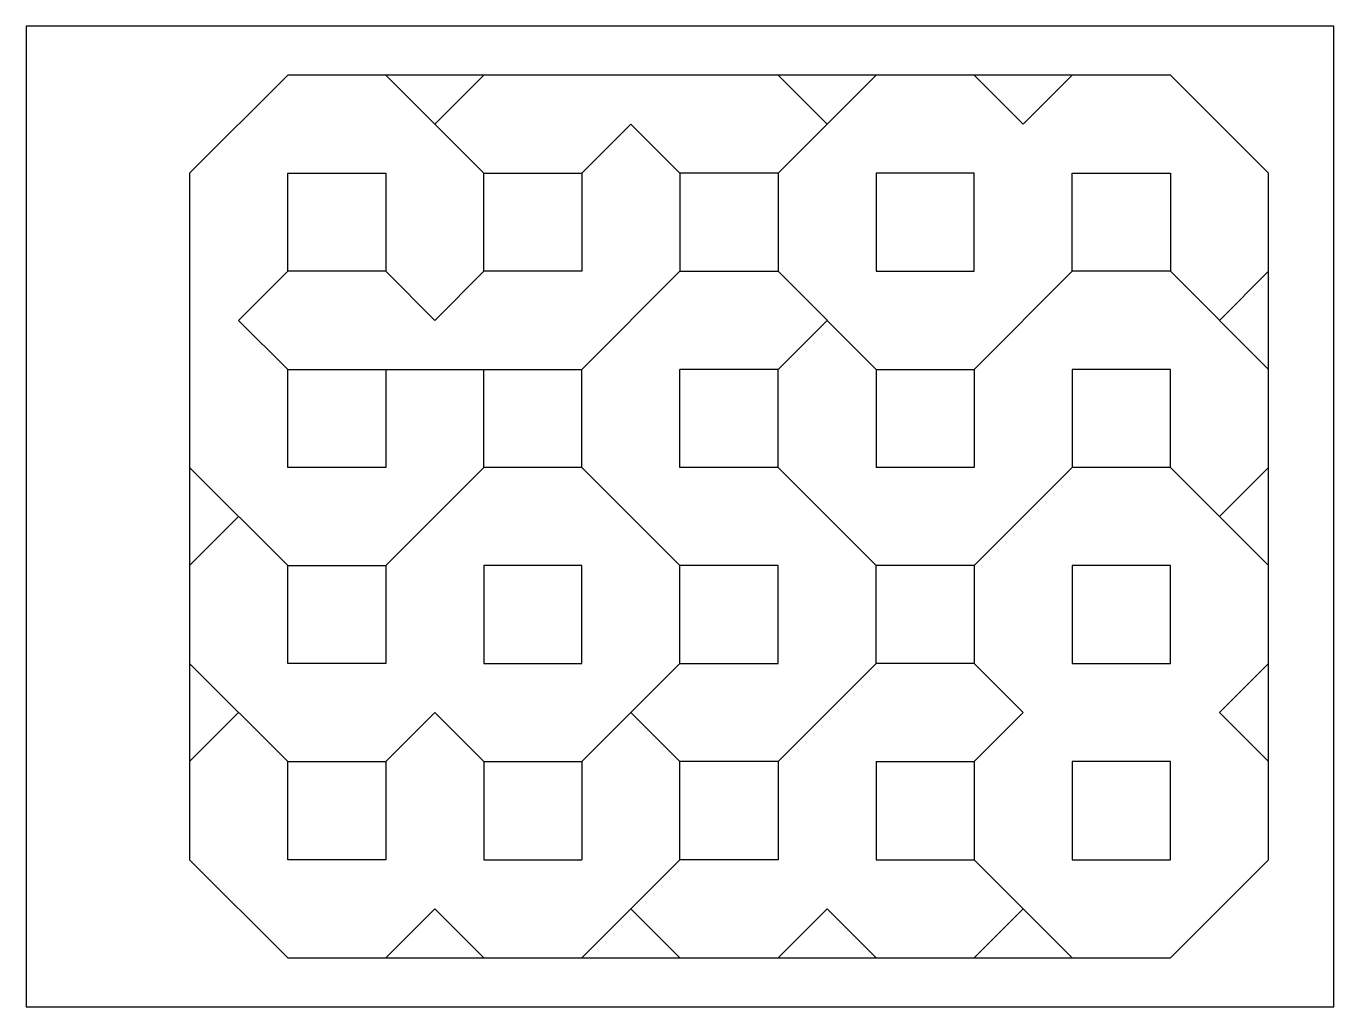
# Model space of a CAD drawing. Header units: millimetres. Extents: x -41 to 159, y -69 to 81.
import ezdxf

# ---------------------------------------------------------------- set-up
doc = ezdxf.new("R2010")
doc.units = ezdxf.units.MM

msp = doc.modelspace()

# ---------------------------------------------------------------- linework, layer by layer
at = {"color": 7, "linetype": 'Continuous', "lineweight": 25}
for p, q in [((158.5, 81.48), (-41.5, 81.48)), ((-41.5, 81.48), (-41.5, -68.52)), ((158.5, -68.52), (158.5, 81.48)), ((-1.5, 73.98), (-16.5, 58.98)), ((133.5, 73.98), (-1.5, 73.98)), ((28.5, 58.98), (13.5, 73.98)), ((28.5, 73.98), (21, 66.48)), ((88.5, 73.98), (73.5, 58.98)), ((73.5, 73.98), (81, 66.48)), ((111, 66.48), (103.5, 73.98)), ((118.5, 73.98), (111, 66.48)), ((148.5, 58.98), (133.5, 73.98)), ((51, 66.48), (43.5, 58.98)), ((58.5, 58.98), (51, 66.48)), ((-16.5, 58.98), (-16.5, -46.02)), ((-1.5, 43.98), (-1.5, 58.98)), ((-1.5, 58.98), (13.5, 58.98)), ((13.5, 58.98), (13.5, 43.98)), ((28.5, 58.98), (43.5, 58.98)), ((28.5, 43.98), (28.5, 58.98)), ((43.5, 58.98), (43.5, 43.98)), ((73.5, 58.98), (58.5, 58.98)), ((58.5, 58.98), (58.5, 43.98)), ((73.5, 58.98), (73.5, 43.98)), ((88.5, 58.98), (88.5, 43.98)), ((103.5, 58.98), (88.5, 58.98)), ((103.5, 43.98), (103.5, 58.98)), ((118.5, 43.98), (118.5, 58.98)), ((118.5, 58.98), (133.5, 58.98)), ((133.5, 58.98), (133.5, 43.98)), ((148.5, -46.02), (148.5, 58.98)), ((-9, 36.48), (-1.5, 43.98)), ((13.5, 43.98), (-1.5, 43.98)), ((21, 36.48), (13.5, 43.98)), ((28.5, 43.98), (21, 36.48)), ((43.5, 43.98), (28.5, 43.98)), ((43.5, 28.98), (58.5, 43.98)), ((58.5, 43.98), (73.5, 43.98)), ((73.5, 43.98), (88.5, 28.98)), ((88.5, 43.98), (103.5, 43.98)), ((103.5, 28.98), (118.5, 43.98)), ((133.5, 43.98), (118.5, 43.98)), ((133.5, 43.98), (148.5, 28.98)), ((141, 36.48), (148.5, 43.98)), ((-1.5, 28.98), (-9, 36.48)), ((73.5, 28.98), (81, 36.48)), ((-1.5, 28.98), (43.5, 28.98)), ((-1.5, 13.98), (-1.5, 28.98)), ((13.5, 28.98), (13.5, 13.98)), ((28.5, 13.98), (28.5, 28.98)), ((43.5, 13.98), (43.5, 28.98)), ((58.5, 13.98), (58.5, 28.98)), ((73.5, 28.98), (58.5, 28.98)), ((73.5, 13.98), (73.5, 28.98)), ((88.5, 28.98), (103.5, 28.98)), ((88.5, 28.98), (88.5, 13.98)), ((103.5, 28.98), (103.5, 13.98)), ((118.5, 28.98), (118.5, 13.98)), ((133.5, 28.98), (118.5, 28.98)), ((133.5, 13.98), (133.5, 28.98)), ((-16.5, 13.98), (-1.5, -1.02)), ((13.5, 13.98), (-1.5, 13.98)), ((28.5, 13.98), (13.5, -1.02)), ((43.5, 13.98), (28.5, 13.98)), ((58.5, -1.02), (43.5, 13.98)), ((73.5, 13.98), (58.5, 13.98)), ((88.5, -1.02), (73.5, 13.98)), ((103.5, 13.98), (88.5, 13.98)), ((118.5, 13.98), (103.5, -1.02)), ((133.5, 13.98), (118.5, 13.98)), ((148.5, -1.02), (133.5, 13.98)), ((141, 6.48), (148.5, 13.98)), ((-9, 6.48), (-16.5, -1.02)), ((-1.5, -16.02), (-1.5, -1.02)), ((-1.5, -1.02), (13.5, -1.02)), ((13.5, -1.02), (13.5, -16.02)), ((43.5, -1.02), (28.5, -1.02)), ((28.5, -1.02), (28.5, -16.02)), ((43.5, -16.02), (43.5, -1.02)), ((73.5, -1.02), (58.5, -1.02)), ((58.5, -16.02), (58.5, -1.02)), ((73.5, -16.02), (73.5, -1.02)), ((103.5, -1.02), (88.5, -1.02)), ((88.5, -16.02), (88.5, -1.02)), ((103.5, -1.02), (103.5, -16.02)), ((118.5, -1.02), (118.5, -16.02)), ((133.5, -1.02), (118.5, -1.02)), ((133.5, -16.02), (133.5, -1.02)), ((-16.5, -16.02), (-1.5, -31.02)), ((13.5, -16.02), (-1.5, -16.02)), ((28.5, -16.02), (43.5, -16.02)), ((43.5, -31.02), (58.5, -16.02)), ((58.5, -16.02), (73.5, -16.02)), ((88.5, -16.02), (73.5, -31.02)), ((103.5, -16.02), (88.5, -16.02)), ((111, -23.52), (103.5, -16.02)), ((118.5, -16.02), (133.5, -16.02)), ((141, -23.52), (148.5, -16.02)), ((-16.5, -31.02), (-9, -23.52)), ((13.5, -31.02), (21, -23.52)), ((21, -23.52), (28.5, -31.02)), ((51, -23.52), (58.5, -31.02)), ((103.5, -31.02), (111, -23.52)), ((148.5, -31.02), (141, -23.52)), ((-1.5, -31.02), (13.5, -31.02)), ((-1.5, -46.02), (-1.5, -31.02)), ((13.5, -31.02), (13.5, -46.02)), ((28.5, -31.02), (43.5, -31.02)), ((28.5, -31.02), (28.5, -46.02)), ((43.5, -31.02), (43.5, -46.02)), ((73.5, -31.02), (58.5, -31.02)), ((58.5, -46.02), (58.5, -31.02)), ((73.5, -31.02), (73.5, -46.02)), ((88.5, -31.02), (88.5, -46.02)), ((88.5, -31.02), (103.5, -31.02)), ((103.5, -31.02), (103.5, -46.02)), ((118.5, -31.02), (118.5, -46.02)), ((133.5, -31.02), (118.5, -31.02)), ((133.5, -46.02), (133.5, -31.02)), ((-1.5, -61.02), (-16.5, -46.02)), ((13.5, -46.02), (-1.5, -46.02)), ((28.5, -46.02), (43.5, -46.02)), ((43.5, -61.02), (58.5, -46.02)), ((73.5, -46.02), (58.5, -46.02)), ((88.5, -46.02), (103.5, -46.02)), ((103.5, -46.02), (118.5, -61.02)), ((118.5, -46.02), (133.5, -46.02)), ((133.5, -61.02), (148.5, -46.02)), ((21, -53.52), (13.5, -61.02)), ((28.5, -61.02), (21, -53.52)), ((58.5, -61.02), (51, -53.52)), ((81, -53.52), (73.5, -61.02)), ((88.5, -61.02), (81, -53.52)), ((111, -53.52), (103.5, -61.02)), ((-1.5, -61.02), (133.5, -61.02)), ((-41.5, -68.52), (158.5, -68.52))]:
    msp.add_line(p, q, dxfattribs=at)

doc.saveas('drawing.dxf')
